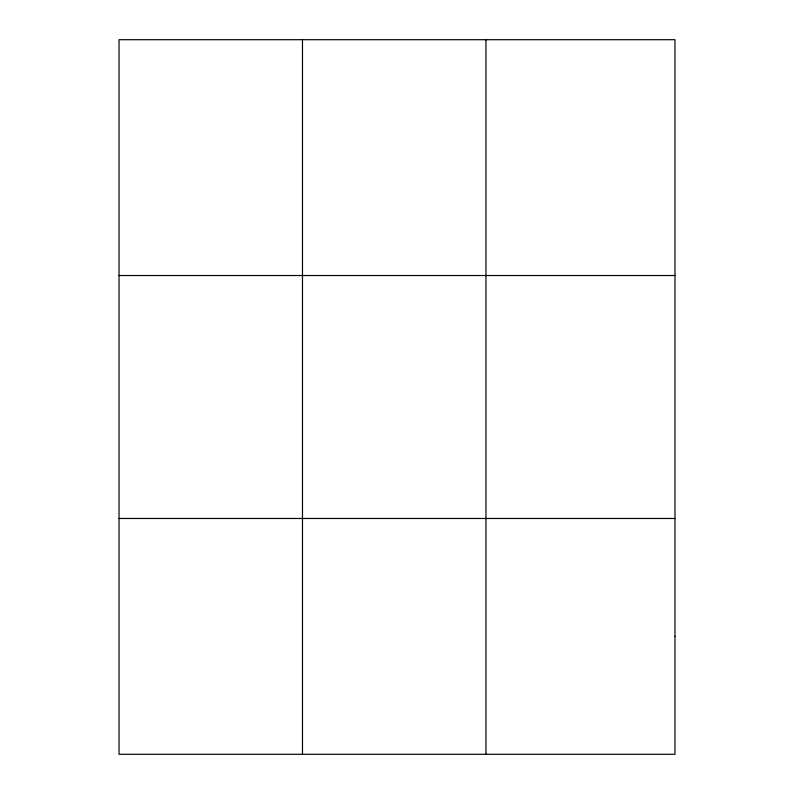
<?xml version="1.0" encoding="UTF-8"?>
<svg xmlns="http://www.w3.org/2000/svg" width="794" height="794" viewBox="0 0 794 794"><rect width="100%" height="100%" fill="white"/><g stroke="black" fill="none" stroke-linecap="round" stroke-linejoin="round"><path stroke-width="1.19" d="M302.484 39.7L302.484 754.3M485.958 39.7L485.958 754.3M119.021 275.518L674.979 275.518M119.021 518.482L674.979 518.482M674.979 636.391L674.979 754.3L119.021 754.3L119.021 39.7L674.979 39.7L674.979 636.391"/></g></svg>
